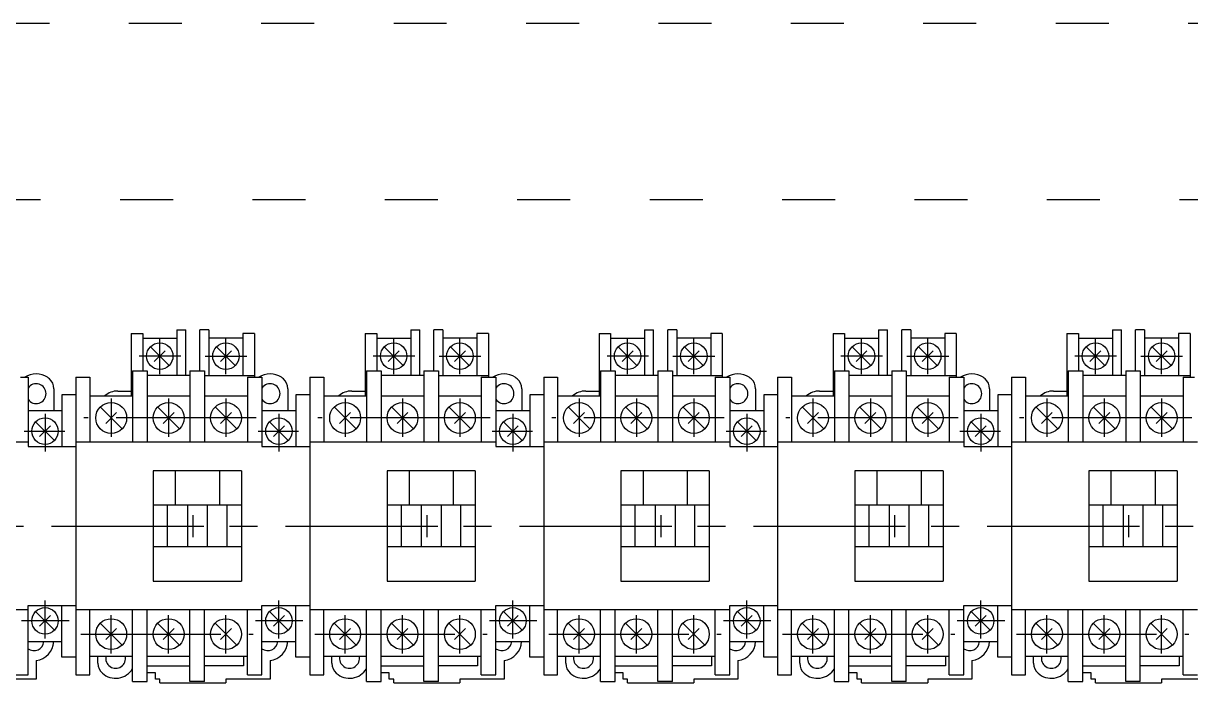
# Model space of a CAD drawing. Header units: millimetres. Extents: x 14879 to 38758, y -20740 to 1136.
# Drawn here: x 35318.2 to 35582.7, y -6848.1 to -6698.7 of the extents above; entities that cross this region are included whole.
import ezdxf

# ---------------------------------------------------------------- set-up
doc = ezdxf.new("R2010")
doc.units = ezdxf.units.MM
doc.linetypes.add('ACAD_ISO03W100', pattern=[30, 12, -18])
doc.linetypes.add('CENTER', pattern=[50.8, 31.75, -6.35, 6.35, -6.35])
for name, color, linetype in [('0A', 7, 'Continuous'), ('0B', 6, 'Continuous'), ('0C', 3, 'Continuous'), ('0D', 2, 'Continuous'), ('10', 6, 'CENTER')]:
    doc.layers.add(name, color=color, linetype=linetype)

msp = doc.modelspace()

# ---------------------------------------------------------------- linework, layer by layer
at = {"color": 1, "linetype": 'ACAD_ISO03W100'}
msp.add_lwpolyline([(35012.11, -6738.65), (35012.11, -6698.65), (35622.12, -6698.65), (35622.12, -6738.65)], close=True, dxfattribs=at)
at = {"layer": '0A', "color": 7, "linetype": 'Continuous'}
for p, q in [((35356.61, -6810.08), (35356.61, -6815.08)), ((35409.61, -6810.08), (35409.61, -6815.08)), ((35462.61, -6810.08), (35462.61, -6815.08)), ((35515.61, -6810.08), (35515.61, -6815.08)), ((35568.61, -6810.08), (35568.61, -6815.08)), ((35354.11, -6812.58), (35359.11, -6812.58)), ((35407.11, -6812.58), (35412.11, -6812.58)), ((35460.11, -6812.58), (35465.11, -6812.58)), ((35513.11, -6812.58), (35518.11, -6812.58)), ((35566.11, -6812.58), (35571.11, -6812.58))]:
    msp.add_line(p, q, dxfattribs=at)
at = {"layer": '0B', "color": 6, "linetype": 'Continuous'}
for p, q in [((35342.66, -6768.98), (35342.66, -6781.98)), ((35342.66, -6768.98), (35345.26, -6768.98)), ((35345.26, -6768.98), (35345.26, -6769.98)), ((35345.26, -6769.98), (35352.96, -6769.98)), ((35352.96, -6768.08), (35352.96, -6769.98)), ((35352.96, -6768.08), (35355.01, -6768.08)), ((35355.01, -6778.48), (35355.01, -6768.08)), ((35358.21, -6777.38), (35358.21, -6768.08)), ((35360.26, -6768.08), (35358.21, -6768.08)), ((35360.26, -6768.08), (35360.26, -6769.98)), ((35367.96, -6769.98), (35360.26, -6769.98)), ((35370.56, -6768.98), (35367.96, -6768.98)), ((35367.96, -6768.98), (35367.96, -6769.98)), ((35370.56, -6768.98), (35370.56, -6778.88)), ((35395.66, -6768.98), (35395.66, -6781.98)), ((35395.66, -6768.98), (35398.26, -6768.98)), ((35398.26, -6768.98), (35398.26, -6769.98)), ((35398.26, -6769.98), (35405.96, -6769.98)), ((35405.96, -6768.08), (35405.96, -6769.98)), ((35405.96, -6768.08), (35408.01, -6768.08)), ((35408.01, -6778.48), (35408.01, -6768.08)), ((35411.21, -6777.38), (35411.21, -6768.08)), ((35413.26, -6768.08), (35411.21, -6768.08)), ((35413.26, -6768.08), (35413.26, -6769.98)), ((35420.96, -6769.98), (35413.26, -6769.98)), ((35423.56, -6768.98), (35420.96, -6768.98)), ((35420.96, -6768.98), (35420.96, -6769.98)), ((35423.56, -6768.98), (35423.56, -6778.88)), ((35448.66, -6768.98), (35448.66, -6781.98)), ((35448.66, -6768.98), (35451.26, -6768.98)), ((35451.26, -6768.98), (35451.26, -6769.98)), ((35451.26, -6769.98), (35458.96, -6769.98)), ((35458.96, -6768.08), (35458.96, -6769.98)), ((35458.96, -6768.08), (35461.01, -6768.08)), ((35461.01, -6778.48), (35461.01, -6768.08)), ((35464.21, -6777.38), (35464.21, -6768.08)), ((35466.26, -6768.08), (35464.21, -6768.08)), ((35466.26, -6768.08), (35466.26, -6769.98)), ((35473.96, -6769.98), (35466.26, -6769.98)), ((35476.56, -6768.98), (35473.96, -6768.98)), ((35473.96, -6768.98), (35473.96, -6769.98)), ((35476.56, -6768.98), (35476.56, -6778.88)), ((35501.66, -6768.98), (35501.66, -6781.98)), ((35501.66, -6768.98), (35504.26, -6768.98)), ((35504.26, -6768.98), (35504.26, -6769.98)), ((35504.26, -6769.98), (35511.96, -6769.98)), ((35511.96, -6768.08), (35511.96, -6769.98)), ((35511.96, -6768.08), (35514.01, -6768.08)), ((35514.01, -6778.48), (35514.01, -6768.08)), ((35517.21, -6777.38), (35517.21, -6768.08)), ((35519.26, -6768.08), (35517.21, -6768.08)), ((35519.26, -6768.08), (35519.26, -6769.98)), ((35526.96, -6769.98), (35519.26, -6769.98)), ((35529.56, -6768.98), (35526.96, -6768.98)), ((35526.96, -6768.98), (35526.96, -6769.98)), ((35529.56, -6768.98), (35529.56, -6778.88)), ((35554.66, -6768.98), (35554.66, -6781.98)), ((35554.66, -6768.98), (35557.26, -6768.98)), ((35557.26, -6768.98), (35557.26, -6769.98)), ((35557.26, -6769.98), (35564.96, -6769.98)), ((35564.96, -6768.08), (35564.96, -6769.98)), ((35564.96, -6768.08), (35567.01, -6768.08)), ((35567.01, -6778.48), (35567.01, -6768.08)), ((35570.21, -6777.38), (35570.21, -6768.08)), ((35572.26, -6768.08), (35570.21, -6768.08)), ((35572.26, -6768.08), (35572.26, -6769.98)), ((35579.96, -6769.98), (35572.26, -6769.98)), ((35582.56, -6768.98), (35579.96, -6768.98)), ((35579.96, -6768.98), (35579.96, -6769.98)), ((35582.56, -6768.98), (35582.56, -6778.88)), ((35355.96, -6778.48), (35355.01, -6778.48)), ((35355.96, -6777.38), (35358.21, -6777.38)), ((35355.96, -6777.38), (35355.96, -6778.48)), ((35408.96, -6778.48), (35408.01, -6778.48)), ((35408.96, -6777.38), (35411.21, -6777.38)), ((35408.96, -6777.38), (35408.96, -6778.48)), ((35461.96, -6778.48), (35461.01, -6778.48)), ((35461.96, -6777.38), (35464.21, -6777.38)), ((35461.96, -6777.38), (35461.96, -6778.48)), ((35514.96, -6778.48), (35514.01, -6778.48)), ((35514.96, -6777.38), (35517.21, -6777.38)), ((35514.96, -6777.38), (35514.96, -6778.48)), ((35567.96, -6778.48), (35567.01, -6778.48)), ((35567.96, -6777.38), (35570.21, -6777.38)), ((35567.96, -6777.38), (35567.96, -6778.48)), ((35317.56, -6778.88), (35318.55, -6778.88)), ((35330.11, -6778.88), (35333.26, -6778.88)), ((35330.11, -6778.88), (35330.11, -6846.28)), ((35333.26, -6778.88), (35333.26, -6783.08)), ((35370.56, -6778.88), (35371.55, -6778.88)), ((35383.11, -6778.88), (35386.26, -6778.88)), ((35383.11, -6778.88), (35383.11, -6846.28)), ((35386.26, -6778.88), (35386.26, -6783.08)), ((35423.56, -6778.88), (35424.55, -6778.88)), ((35436.11, -6778.88), (35439.26, -6778.88)), ((35436.11, -6778.88), (35436.11, -6846.28)), ((35439.26, -6778.88), (35439.26, -6783.08)), ((35476.56, -6778.88), (35477.55, -6778.88)), ((35489.11, -6778.88), (35492.26, -6778.88)), ((35489.11, -6778.88), (35489.11, -6846.28)), ((35492.26, -6778.88), (35492.26, -6783.08)), ((35529.56, -6778.88), (35530.55, -6778.88)), ((35542.11, -6778.88), (35545.26, -6778.88)), ((35542.11, -6778.88), (35542.11, -6846.28)), ((35545.26, -6778.88), (35545.26, -6783.08)), ((35582.56, -6778.88), (35583.55, -6778.88)), ((35325.11, -6781.46), (35325.11, -6786.38)), ((35330.11, -6782.88), (35326.96, -6782.88)), ((35326.96, -6782.88), (35326.96, -6786.38)), ((35330.11, -6782.88), (35330.11, -6842.28)), ((35333.26, -6783.08), (35336.66, -6783.08)), ((35339.61, -6781.98), (35342.66, -6781.98)), ((35378.11, -6781.46), (35378.11, -6786.38)), ((35383.11, -6782.88), (35379.96, -6782.88)), ((35379.96, -6782.88), (35379.96, -6786.38)), ((35383.11, -6782.88), (35383.11, -6842.28)), ((35386.26, -6783.08), (35389.66, -6783.08)), ((35392.61, -6781.98), (35395.66, -6781.98)), ((35431.11, -6781.46), (35431.11, -6786.38)), ((35436.11, -6782.88), (35432.96, -6782.88)), ((35432.96, -6782.88), (35432.96, -6786.38)), ((35436.11, -6782.88), (35436.11, -6842.28)), ((35439.26, -6783.08), (35442.66, -6783.08)), ((35445.61, -6781.98), (35448.66, -6781.98)), ((35484.11, -6781.46), (35484.11, -6786.38)), ((35489.11, -6782.88), (35485.96, -6782.88)), ((35485.96, -6782.88), (35485.96, -6786.38)), ((35489.11, -6782.88), (35489.11, -6842.28)), ((35492.26, -6783.08), (35495.66, -6783.08)), ((35498.61, -6781.98), (35501.66, -6781.98)), ((35537.11, -6781.46), (35537.11, -6786.38)), ((35542.11, -6782.88), (35538.96, -6782.88)), ((35538.96, -6782.88), (35538.96, -6786.38)), ((35542.11, -6782.88), (35542.11, -6842.28)), ((35545.26, -6783.08), (35548.66, -6783.08)), ((35551.61, -6781.98), (35554.66, -6781.98)), ((35325.11, -6786.38), (35326.96, -6786.38)), ((35378.11, -6786.38), (35379.96, -6786.38)), ((35431.11, -6786.38), (35432.96, -6786.38)), ((35484.11, -6786.38), (35485.96, -6786.38)), ((35537.11, -6786.38), (35538.96, -6786.38)), ((35325.1, -6838.78), (35326.96, -6838.78)), ((35326.96, -6842.28), (35326.96, -6838.78)), ((35378.1, -6838.78), (35379.96, -6838.78)), ((35379.96, -6842.28), (35379.96, -6838.78)), ((35431.1, -6838.78), (35432.96, -6838.78)), ((35432.96, -6842.28), (35432.96, -6838.78)), ((35484.1, -6838.78), (35485.96, -6838.78)), ((35485.96, -6842.28), (35485.96, -6838.78)), ((35537.1, -6838.78), (35538.96, -6838.78)), ((35538.96, -6842.28), (35538.96, -6838.78)), ((35321.11, -6843.05), (35321.11, -6847.28)), ((35330.11, -6842.28), (35326.96, -6842.28)), ((35333.26, -6842.08), (35335.11, -6842.08)), ((35333.26, -6846.28), (35333.26, -6842.08)), ((35335.11, -6843.69), (35335.11, -6842.08)), ((35374.11, -6843.05), (35374.11, -6847.28)), ((35383.11, -6842.28), (35379.96, -6842.28)), ((35386.26, -6842.08), (35388.11, -6842.08)), ((35386.26, -6846.28), (35386.26, -6842.08)), ((35388.11, -6843.69), (35388.11, -6842.08)), ((35427.11, -6843.05), (35427.11, -6847.28)), ((35436.11, -6842.28), (35432.96, -6842.28)), ((35439.26, -6842.08), (35441.11, -6842.08)), ((35439.26, -6846.28), (35439.26, -6842.08)), ((35441.11, -6843.69), (35441.11, -6842.08)), ((35480.11, -6843.05), (35480.11, -6847.28)), ((35489.11, -6842.28), (35485.96, -6842.28)), ((35492.26, -6842.08), (35494.11, -6842.08)), ((35492.26, -6846.28), (35492.26, -6842.08)), ((35494.11, -6843.69), (35494.11, -6842.08)), ((35533.11, -6843.05), (35533.11, -6847.28)), ((35542.11, -6842.28), (35538.96, -6842.28)), ((35545.26, -6842.08), (35547.11, -6842.08)), ((35545.26, -6846.28), (35545.26, -6842.08)), ((35547.11, -6843.69), (35547.11, -6842.08)), ((35321.11, -6847.28), (35311.11, -6847.28)), ((35330.11, -6846.28), (35333.26, -6846.28)), ((35342.96, -6847.78), (35342.96, -6844.91)), ((35346.26, -6847.78), (35346.26, -6845.88)), ((35348.11, -6845.88), (35346.26, -6845.88)), ((35348.11, -6847.28), (35348.11, -6845.88)), ((35349.11, -6847.28), (35348.11, -6847.28)), ((35349.11, -6848.08), (35349.11, -6847.28)), ((35364.11, -6847.28), (35364.11, -6848.08)), ((35374.11, -6847.28), (35364.11, -6847.28)), ((35383.11, -6846.28), (35386.26, -6846.28)), ((35395.96, -6847.78), (35395.96, -6844.91)), ((35399.26, -6847.78), (35399.26, -6845.88)), ((35401.11, -6845.88), (35399.26, -6845.88)), ((35401.11, -6847.28), (35401.11, -6845.88)), ((35402.11, -6847.28), (35401.11, -6847.28)), ((35402.11, -6848.08), (35402.11, -6847.28)), ((35417.11, -6847.28), (35417.11, -6848.08)), ((35427.11, -6847.28), (35417.11, -6847.28)), ((35436.11, -6846.28), (35439.26, -6846.28)), ((35448.96, -6847.78), (35448.96, -6844.91)), ((35452.26, -6847.78), (35452.26, -6845.88)), ((35454.11, -6845.88), (35452.26, -6845.88)), ((35454.11, -6847.28), (35454.11, -6845.88)), ((35455.11, -6847.28), (35454.11, -6847.28)), ((35455.11, -6848.08), (35455.11, -6847.28)), ((35470.11, -6847.28), (35470.11, -6848.08)), ((35480.11, -6847.28), (35470.11, -6847.28)), ((35489.11, -6846.28), (35492.26, -6846.28)), ((35501.96, -6847.78), (35501.96, -6844.91)), ((35505.26, -6847.78), (35505.26, -6845.88)), ((35507.11, -6845.88), (35505.26, -6845.88)), ((35507.11, -6847.28), (35507.11, -6845.88)), ((35508.11, -6847.28), (35507.11, -6847.28)), ((35508.11, -6848.08), (35508.11, -6847.28)), ((35523.11, -6847.28), (35523.11, -6848.08)), ((35533.11, -6847.28), (35523.11, -6847.28)), ((35542.11, -6846.28), (35545.26, -6846.28)), ((35554.96, -6847.78), (35554.96, -6844.91)), ((35558.26, -6847.78), (35558.26, -6845.88)), ((35560.11, -6845.88), (35558.26, -6845.88)), ((35560.11, -6847.28), (35560.11, -6845.88)), ((35561.11, -6847.28), (35560.11, -6847.28)), ((35561.11, -6848.08), (35561.11, -6847.28)), ((35576.11, -6847.28), (35576.11, -6848.08)), ((35586.11, -6847.28), (35576.11, -6847.28)), ((35342.96, -6847.78), (35346.26, -6847.78)), ((35349.11, -6848.08), (35364.11, -6848.08)), ((35395.96, -6847.78), (35399.26, -6847.78)), ((35402.11, -6848.08), (35417.11, -6848.08)), ((35448.96, -6847.78), (35452.26, -6847.78)), ((35455.11, -6848.08), (35470.11, -6848.08)), ((35501.96, -6847.78), (35505.26, -6847.78)), ((35508.11, -6848.08), (35523.11, -6848.08)), ((35554.96, -6847.78), (35558.26, -6847.78)), ((35561.11, -6848.08), (35576.11, -6848.08))]:
    msp.add_line(p, q, dxfattribs=at)
for centre, radius, start, end in [((35321.11, -6782.58), 4.5, 55.3083, 124.692), ((35374.11, -6782.58), 4.5, 55.3083, 124.692), ((35427.11, -6782.58), 4.5, 55.3083, 124.692), ((35480.11, -6782.58), 4.5, 55.3083, 124.692), ((35533.11, -6782.58), 4.5, 55.3083, 124.692), ((35321.11, -6782.58), 4.5, 48.1896, 55.3083), ((35322.11, -6781.46), 3, 0, 48.1897), ((35374.11, -6782.58), 4.5, 48.1896, 55.3083), ((35375.11, -6781.46), 3, 0, 48.1897), ((35427.11, -6782.58), 4.5, 48.1896, 55.3083), ((35428.11, -6781.46), 3, 0, 48.1897), ((35480.11, -6782.58), 4.5, 48.1896, 55.3083), ((35481.11, -6781.46), 3, 0, 48.1897), ((35533.11, -6782.58), 4.5, 48.1896, 55.3083), ((35534.11, -6781.46), 3, 0, 48.1897), ((35339.61, -6786.48), 4.5, 90.0002, 130.927), ((35392.61, -6786.48), 4.5, 90.0002, 130.927), ((35445.61, -6786.48), 4.5, 90.0002, 130.927), ((35498.61, -6786.48), 4.5, 90.0002, 130.927), ((35551.61, -6786.48), 4.5, 90.0002, 130.927), ((35320.61, -6838.58), 4.5, 276.379, 357.453), ((35373.61, -6838.58), 4.5, 276.379, 357.453), ((35426.61, -6838.58), 4.5, 276.379, 357.453), ((35479.61, -6838.58), 4.5, 276.379, 357.453), ((35532.61, -6838.58), 4.5, 276.379, 357.453), ((35338.11, -6843.69), 3, 180, 228.19), ((35391.11, -6843.69), 3, 180, 228.19), ((35444.11, -6843.69), 3, 180, 228.19), ((35497.11, -6843.69), 3, 180, 228.19), ((35550.11, -6843.69), 3, 180, 228.19), ((35339.11, -6842.58), 4.5, 228.19, 328.822), ((35392.11, -6842.58), 4.5, 228.19, 328.822), ((35445.11, -6842.58), 4.5, 228.19, 328.822), ((35498.11, -6842.58), 4.5, 228.19, 328.822), ((35551.11, -6842.58), 4.5, 228.19, 328.822)]:
    msp.add_arc(centre, radius, start, end, dxfattribs=at)
at = {"layer": '0C', "color": 3, "linetype": 'Continuous'}
for p, q in [((35345.26, -6769.98), (35345.26, -6777.38)), ((35352.96, -6769.98), (35352.96, -6778.48)), ((35360.26, -6769.98), (35360.26, -6778.48)), ((35367.96, -6769.98), (35367.96, -6778.48)), ((35398.26, -6769.98), (35398.26, -6777.38)), ((35405.96, -6769.98), (35405.96, -6778.48)), ((35413.26, -6769.98), (35413.26, -6778.48)), ((35420.96, -6769.98), (35420.96, -6778.48)), ((35451.26, -6769.98), (35451.26, -6777.38)), ((35458.96, -6769.98), (35458.96, -6778.48)), ((35466.26, -6769.98), (35466.26, -6778.48)), ((35473.96, -6769.98), (35473.96, -6778.48)), ((35504.26, -6769.98), (35504.26, -6777.38)), ((35511.96, -6769.98), (35511.96, -6778.48)), ((35519.26, -6769.98), (35519.26, -6778.48)), ((35526.96, -6769.98), (35526.96, -6778.48)), ((35557.26, -6769.98), (35557.26, -6777.38)), ((35564.96, -6769.98), (35564.96, -6778.48)), ((35572.26, -6769.98), (35572.26, -6778.48)), ((35579.96, -6769.98), (35579.96, -6778.48)), ((35342.96, -6777.38), (35346.26, -6777.38)), ((35342.96, -6777.38), (35342.96, -6793.58)), ((35346.26, -6777.38), (35346.26, -6793.58)), ((35355.01, -6778.48), (35346.26, -6778.48)), ((35355.96, -6778.48), (35355.96, -6793.58)), ((35358.21, -6777.38), (35359.26, -6777.38)), ((35359.26, -6777.38), (35359.26, -6793.58)), ((35359.26, -6778.48), (35370.56, -6778.48)), ((35395.96, -6777.38), (35399.26, -6777.38)), ((35395.96, -6777.38), (35395.96, -6793.58)), ((35399.26, -6777.38), (35399.26, -6793.58)), ((35408.01, -6778.48), (35399.26, -6778.48)), ((35408.96, -6778.48), (35408.96, -6793.58)), ((35411.21, -6777.38), (35412.26, -6777.38)), ((35412.26, -6777.38), (35412.26, -6793.58)), ((35412.26, -6778.48), (35423.56, -6778.48)), ((35448.96, -6777.38), (35452.26, -6777.38)), ((35448.96, -6777.38), (35448.96, -6793.58)), ((35452.26, -6777.38), (35452.26, -6793.58)), ((35461.01, -6778.48), (35452.26, -6778.48)), ((35461.96, -6778.48), (35461.96, -6793.58)), ((35464.21, -6777.38), (35465.26, -6777.38)), ((35465.26, -6777.38), (35465.26, -6793.58)), ((35465.26, -6778.48), (35476.56, -6778.48)), ((35501.96, -6777.38), (35505.26, -6777.38)), ((35501.96, -6777.38), (35501.96, -6793.58)), ((35505.26, -6777.38), (35505.26, -6793.58)), ((35514.01, -6778.48), (35505.26, -6778.48)), ((35514.96, -6778.48), (35514.96, -6793.58)), ((35517.21, -6777.38), (35518.26, -6777.38)), ((35518.26, -6777.38), (35518.26, -6793.58)), ((35518.26, -6778.48), (35529.56, -6778.48)), ((35554.96, -6777.38), (35558.26, -6777.38)), ((35554.96, -6777.38), (35554.96, -6793.58)), ((35558.26, -6777.38), (35558.26, -6793.58)), ((35567.01, -6778.48), (35558.26, -6778.48)), ((35567.96, -6778.48), (35567.96, -6793.58)), ((35570.21, -6777.38), (35571.26, -6777.38)), ((35571.26, -6777.38), (35571.26, -6793.58)), ((35571.26, -6778.48), (35582.56, -6778.48)), ((35318.55, -6778.88), (35319.26, -6778.88)), ((35319.26, -6778.88), (35319.26, -6794.58)), ((35368.96, -6778.88), (35370.56, -6778.88)), ((35368.96, -6778.88), (35368.96, -6793.58)), ((35371.55, -6778.88), (35372.26, -6778.88)), ((35372.26, -6778.88), (35372.26, -6794.58)), ((35421.96, -6778.88), (35423.56, -6778.88)), ((35421.96, -6778.88), (35421.96, -6793.58)), ((35424.55, -6778.88), (35425.26, -6778.88)), ((35425.26, -6778.88), (35425.26, -6794.58)), ((35474.96, -6778.88), (35476.56, -6778.88)), ((35474.96, -6778.88), (35474.96, -6793.58)), ((35477.55, -6778.88), (35478.26, -6778.88)), ((35478.26, -6778.88), (35478.26, -6794.58)), ((35527.96, -6778.88), (35529.56, -6778.88)), ((35527.96, -6778.88), (35527.96, -6793.58)), ((35530.55, -6778.88), (35531.26, -6778.88)), ((35531.26, -6778.88), (35531.26, -6794.58)), ((35580.96, -6778.88), (35582.56, -6778.88)), ((35580.96, -6778.88), (35580.96, -6793.58)), ((35333.26, -6783.08), (35333.26, -6793.58)), ((35336.66, -6783.08), (35342.56, -6783.08)), ((35342.56, -6783.08), (35342.96, -6783.08)), ((35342.66, -6781.98), (35342.66, -6783.08)), ((35346.26, -6783.08), (35355.96, -6783.08)), ((35359.26, -6783.08), (35368.96, -6783.08)), ((35386.26, -6783.08), (35386.26, -6793.58)), ((35389.66, -6783.08), (35395.56, -6783.08)), ((35395.56, -6783.08), (35395.96, -6783.08)), ((35395.66, -6781.98), (35395.66, -6783.08)), ((35399.26, -6783.08), (35408.96, -6783.08)), ((35412.26, -6783.08), (35421.96, -6783.08)), ((35439.26, -6783.08), (35439.26, -6793.58)), ((35442.66, -6783.08), (35448.56, -6783.08)), ((35448.56, -6783.08), (35448.96, -6783.08)), ((35448.66, -6781.98), (35448.66, -6783.08)), ((35452.26, -6783.08), (35461.96, -6783.08)), ((35465.26, -6783.08), (35474.96, -6783.08)), ((35492.26, -6783.08), (35492.26, -6793.58)), ((35495.66, -6783.08), (35501.56, -6783.08)), ((35501.56, -6783.08), (35501.96, -6783.08)), ((35501.66, -6781.98), (35501.66, -6783.08)), ((35505.26, -6783.08), (35514.96, -6783.08)), ((35518.26, -6783.08), (35527.96, -6783.08)), ((35545.26, -6783.08), (35545.26, -6793.58)), ((35548.66, -6783.08), (35554.56, -6783.08)), ((35554.56, -6783.08), (35554.96, -6783.08)), ((35554.66, -6781.98), (35554.66, -6783.08)), ((35558.26, -6783.08), (35567.96, -6783.08)), ((35571.26, -6783.08), (35580.96, -6783.08)), ((35319.26, -6786.38), (35325.11, -6786.38)), ((35326.96, -6786.38), (35326.96, -6794.58)), ((35372.26, -6786.38), (35378.11, -6786.38)), ((35379.96, -6786.38), (35379.96, -6794.58)), ((35425.26, -6786.38), (35431.11, -6786.38)), ((35432.96, -6786.38), (35432.96, -6794.58)), ((35478.26, -6786.38), (35484.11, -6786.38)), ((35485.96, -6786.38), (35485.96, -6794.58)), ((35531.26, -6786.38), (35537.11, -6786.38)), ((35538.96, -6786.38), (35538.96, -6794.58)), ((35319.26, -6793.58), (35277.11, -6793.58)), ((35372.26, -6793.58), (35330.11, -6793.58)), ((35425.26, -6793.58), (35383.11, -6793.58)), ((35478.26, -6793.58), (35436.11, -6793.58)), ((35531.26, -6793.58), (35489.11, -6793.58)), ((35584.26, -6793.58), (35542.11, -6793.58)), ((35319.26, -6794.58), (35330.11, -6794.58)), ((35372.26, -6794.58), (35383.11, -6794.58)), ((35425.26, -6794.58), (35436.11, -6794.58)), ((35478.26, -6794.58), (35489.11, -6794.58)), ((35531.26, -6794.58), (35542.11, -6794.58)), ((35347.61, -6800.08), (35347.61, -6825.08)), ((35367.61, -6800.08), (35347.61, -6800.08)), ((35352.61, -6800.08), (35352.61, -6807.88)), ((35362.61, -6800.08), (35362.61, -6807.88)), ((35367.61, -6800.08), (35367.61, -6825.08)), ((35400.61, -6800.08), (35400.61, -6825.08)), ((35420.61, -6800.08), (35400.61, -6800.08)), ((35405.61, -6800.08), (35405.61, -6807.88)), ((35415.61, -6800.08), (35415.61, -6807.88)), ((35420.61, -6800.08), (35420.61, -6825.08)), ((35453.61, -6800.08), (35453.61, -6825.08)), ((35473.61, -6800.08), (35453.61, -6800.08)), ((35458.61, -6800.08), (35458.61, -6807.88)), ((35468.61, -6800.08), (35468.61, -6807.88)), ((35473.61, -6800.08), (35473.61, -6825.08)), ((35506.61, -6800.08), (35506.61, -6825.08)), ((35526.61, -6800.08), (35506.61, -6800.08)), ((35511.61, -6800.08), (35511.61, -6807.88)), ((35521.61, -6800.08), (35521.61, -6807.88)), ((35526.61, -6800.08), (35526.61, -6825.08)), ((35559.61, -6800.08), (35559.61, -6825.08)), ((35579.61, -6800.08), (35559.61, -6800.08)), ((35564.61, -6800.08), (35564.61, -6807.88)), ((35574.61, -6800.08), (35574.61, -6807.88)), ((35579.61, -6800.08), (35579.61, -6825.08)), ((35367.61, -6807.88), (35347.61, -6807.88)), ((35350.86, -6817.28), (35350.86, -6807.88)), ((35355.36, -6807.88), (35355.36, -6817.28)), ((35359.86, -6807.88), (35359.86, -6817.28)), ((35364.36, -6817.28), (35364.36, -6807.88)), ((35420.61, -6807.88), (35400.61, -6807.88)), ((35403.86, -6817.28), (35403.86, -6807.88)), ((35408.36, -6807.88), (35408.36, -6817.28)), ((35412.86, -6807.88), (35412.86, -6817.28)), ((35417.36, -6817.28), (35417.36, -6807.88)), ((35473.61, -6807.88), (35453.61, -6807.88)), ((35456.86, -6817.28), (35456.86, -6807.88)), ((35461.36, -6807.88), (35461.36, -6817.28)), ((35465.86, -6807.88), (35465.86, -6817.28)), ((35470.36, -6817.28), (35470.36, -6807.88)), ((35526.61, -6807.88), (35506.61, -6807.88)), ((35509.86, -6817.28), (35509.86, -6807.88)), ((35514.36, -6807.88), (35514.36, -6817.28)), ((35518.86, -6807.88), (35518.86, -6817.28)), ((35523.36, -6817.28), (35523.36, -6807.88)), ((35579.61, -6807.88), (35559.61, -6807.88)), ((35562.86, -6817.28), (35562.86, -6807.88)), ((35567.36, -6807.88), (35567.36, -6817.28)), ((35571.86, -6807.88), (35571.86, -6817.28)), ((35576.36, -6817.28), (35576.36, -6807.88)), ((35367.61, -6817.28), (35347.61, -6817.28)), ((35420.61, -6817.28), (35400.61, -6817.28)), ((35473.61, -6817.28), (35453.61, -6817.28)), ((35526.61, -6817.28), (35506.61, -6817.28)), ((35579.61, -6817.28), (35559.61, -6817.28)), ((35347.61, -6825.08), (35367.61, -6825.08)), ((35400.61, -6825.08), (35420.61, -6825.08)), ((35453.61, -6825.08), (35473.61, -6825.08)), ((35506.61, -6825.08), (35526.61, -6825.08)), ((35559.61, -6825.08), (35579.61, -6825.08)), ((35319.26, -6830.58), (35330.11, -6830.58)), ((35319.26, -6846.28), (35319.26, -6830.58)), ((35326.96, -6838.78), (35326.96, -6830.58)), ((35372.26, -6830.58), (35383.11, -6830.58)), ((35372.26, -6846.28), (35372.26, -6830.58)), ((35379.96, -6838.78), (35379.96, -6830.58)), ((35425.26, -6830.58), (35436.11, -6830.58)), ((35425.26, -6846.28), (35425.26, -6830.58)), ((35432.96, -6838.78), (35432.96, -6830.58)), ((35478.26, -6830.58), (35489.11, -6830.58)), ((35478.26, -6846.28), (35478.26, -6830.58)), ((35485.96, -6838.78), (35485.96, -6830.58)), ((35531.26, -6830.58), (35542.11, -6830.58)), ((35531.26, -6846.28), (35531.26, -6830.58)), ((35538.96, -6838.78), (35538.96, -6830.58)), ((35319.26, -6831.58), (35277.11, -6831.58)), ((35372.26, -6831.58), (35330.11, -6831.58)), ((35333.26, -6842.08), (35333.26, -6831.58)), ((35342.96, -6840.25), (35342.96, -6831.58)), ((35346.26, -6845.88), (35346.26, -6831.58)), ((35355.96, -6847.78), (35355.96, -6831.58)), ((35359.26, -6847.78), (35359.26, -6831.58)), ((35368.96, -6846.28), (35368.96, -6831.58)), ((35425.26, -6831.58), (35383.11, -6831.58)), ((35386.26, -6842.08), (35386.26, -6831.58)), ((35395.96, -6840.25), (35395.96, -6831.58)), ((35399.26, -6845.88), (35399.26, -6831.58)), ((35408.96, -6847.78), (35408.96, -6831.58)), ((35412.26, -6847.78), (35412.26, -6831.58)), ((35421.96, -6846.28), (35421.96, -6831.58)), ((35478.26, -6831.58), (35436.11, -6831.58)), ((35439.26, -6842.08), (35439.26, -6831.58)), ((35448.96, -6840.25), (35448.96, -6831.58)), ((35452.26, -6845.88), (35452.26, -6831.58)), ((35461.96, -6847.78), (35461.96, -6831.58)), ((35465.26, -6847.78), (35465.26, -6831.58)), ((35474.96, -6846.28), (35474.96, -6831.58)), ((35531.26, -6831.58), (35489.11, -6831.58)), ((35492.26, -6842.08), (35492.26, -6831.58)), ((35501.96, -6840.25), (35501.96, -6831.58)), ((35505.26, -6845.88), (35505.26, -6831.58)), ((35514.96, -6847.78), (35514.96, -6831.58)), ((35518.26, -6847.78), (35518.26, -6831.58)), ((35527.96, -6846.28), (35527.96, -6831.58)), ((35584.26, -6831.58), (35542.11, -6831.58)), ((35545.26, -6842.08), (35545.26, -6831.58)), ((35554.96, -6840.25), (35554.96, -6831.58)), ((35558.26, -6845.88), (35558.26, -6831.58)), ((35567.96, -6847.78), (35567.96, -6831.58)), ((35571.26, -6847.78), (35571.26, -6831.58)), ((35580.96, -6846.28), (35580.96, -6831.58)), ((35319.26, -6838.78), (35325.1, -6838.78)), ((35372.26, -6838.78), (35378.1, -6838.78)), ((35425.26, -6838.78), (35431.1, -6838.78)), ((35478.26, -6838.78), (35484.1, -6838.78)), ((35531.26, -6838.78), (35537.1, -6838.78)), ((35342.96, -6844.91), (35342.96, -6840.25)), ((35395.96, -6844.91), (35395.96, -6840.25)), ((35448.96, -6844.91), (35448.96, -6840.25)), ((35501.96, -6844.91), (35501.96, -6840.25)), ((35554.96, -6844.91), (35554.96, -6840.25)), ((35335.11, -6842.08), (35342.96, -6842.08)), ((35346.26, -6842.08), (35355.96, -6842.08)), ((35346.26, -6844.28), (35355.96, -6844.28)), ((35359.26, -6842.08), (35368.96, -6842.08)), ((35368.11, -6844.28), (35359.26, -6844.28)), ((35368.11, -6842.08), (35368.11, -6844.28)), ((35388.11, -6842.08), (35395.96, -6842.08)), ((35399.26, -6842.08), (35408.96, -6842.08)), ((35399.26, -6844.28), (35408.96, -6844.28)), ((35412.26, -6842.08), (35421.96, -6842.08)), ((35421.11, -6844.28), (35412.26, -6844.28)), ((35421.11, -6842.08), (35421.11, -6844.28)), ((35441.11, -6842.08), (35448.96, -6842.08)), ((35452.26, -6842.08), (35461.96, -6842.08)), ((35452.26, -6844.28), (35461.96, -6844.28)), ((35465.26, -6842.08), (35474.96, -6842.08)), ((35474.11, -6844.28), (35465.26, -6844.28)), ((35474.11, -6842.08), (35474.11, -6844.28)), ((35494.11, -6842.08), (35501.96, -6842.08)), ((35505.26, -6842.08), (35514.96, -6842.08)), ((35505.26, -6844.28), (35514.96, -6844.28)), ((35518.26, -6842.08), (35527.96, -6842.08)), ((35527.11, -6844.28), (35518.26, -6844.28)), ((35527.11, -6842.08), (35527.11, -6844.28)), ((35547.11, -6842.08), (35554.96, -6842.08)), ((35558.26, -6842.08), (35567.96, -6842.08)), ((35558.26, -6844.28), (35567.96, -6844.28)), ((35571.26, -6842.08), (35580.96, -6842.08)), ((35580.11, -6844.28), (35571.26, -6844.28)), ((35580.11, -6842.08), (35580.11, -6844.28)), ((35315.96, -6846.28), (35319.26, -6846.28)), ((35368.96, -6846.28), (35372.26, -6846.28)), ((35421.96, -6846.28), (35425.26, -6846.28)), ((35474.96, -6846.28), (35478.26, -6846.28)), ((35527.96, -6846.28), (35531.26, -6846.28)), ((35580.96, -6846.28), (35584.26, -6846.28)), ((35359.26, -6847.78), (35355.96, -6847.78)), ((35412.26, -6847.78), (35408.96, -6847.78)), ((35465.26, -6847.78), (35461.96, -6847.78)), ((35518.26, -6847.78), (35514.96, -6847.78)), ((35571.26, -6847.78), (35567.96, -6847.78))]:
    msp.add_line(p, q, dxfattribs=at)
for centre, start, end in [((35321.11, -6782.58), 214.692, 145.308), ((35374.11, -6782.58), 214.692, 145.308), ((35427.11, -6782.58), 214.692, 145.308), ((35480.11, -6782.58), 214.692, 145.308), ((35533.11, -6782.58), 214.692, 145.308), ((35320.61, -6838.58), 233.13, 354.9), ((35373.61, -6838.58), 233.13, 354.9), ((35426.61, -6838.58), 233.13, 354.9), ((35479.61, -6838.58), 233.13, 354.9), ((35532.61, -6838.58), 233.13, 354.9), ((35339.11, -6842.58), 167.161, 12.84), ((35392.11, -6842.58), 167.161, 12.84), ((35445.11, -6842.58), 167.161, 12.84), ((35498.11, -6842.58), 167.161, 12.84), ((35551.11, -6842.58), 167.161, 12.84)]:
    msp.add_arc(centre, 2.25, start, end, dxfattribs=at)
at = {"layer": '0D', "color": 2, "linetype": 'Continuous'}
for p, q in [((35351.23, -6776.2), (35346.99, -6771.96)), ((35347.87, -6775.31), (35350.35, -6772.84)), ((35366.23, -6776.2), (35361.99, -6771.96)), ((35362.87, -6775.31), (35365.35, -6772.84)), ((35404.23, -6776.2), (35399.99, -6771.96)), ((35400.87, -6775.31), (35403.35, -6772.84)), ((35419.23, -6776.2), (35414.99, -6771.96)), ((35415.87, -6775.31), (35418.35, -6772.84)), ((35457.23, -6776.2), (35452.99, -6771.96)), ((35453.87, -6775.31), (35456.35, -6772.84)), ((35472.23, -6776.2), (35467.99, -6771.96)), ((35468.87, -6775.31), (35471.35, -6772.84)), ((35510.23, -6776.2), (35505.99, -6771.96)), ((35506.87, -6775.31), (35509.35, -6772.84)), ((35525.23, -6776.2), (35520.99, -6771.96)), ((35521.87, -6775.31), (35524.35, -6772.84)), ((35563.23, -6776.2), (35558.99, -6771.96)), ((35559.87, -6775.31), (35562.35, -6772.84)), ((35578.23, -6776.2), (35573.99, -6771.96)), ((35574.87, -6775.31), (35577.35, -6772.84)), ((35335.63, -6785.6), (35340.58, -6790.55)), ((35348.63, -6785.6), (35353.58, -6790.55)), ((35361.63, -6785.6), (35366.58, -6790.55)), ((35388.63, -6785.6), (35393.58, -6790.55)), ((35401.63, -6785.6), (35406.58, -6790.55)), ((35414.63, -6785.6), (35419.58, -6790.55)), ((35441.63, -6785.6), (35446.58, -6790.55)), ((35454.63, -6785.6), (35459.58, -6790.55)), ((35467.63, -6785.6), (35472.58, -6790.55)), ((35494.63, -6785.6), (35499.58, -6790.55)), ((35507.63, -6785.6), (35512.58, -6790.55)), ((35520.63, -6785.6), (35525.58, -6790.55)), ((35547.63, -6785.6), (35552.58, -6790.55)), ((35560.63, -6785.6), (35565.58, -6790.55)), ((35573.63, -6785.6), (35578.58, -6790.55)), ((35325.23, -6793.2), (35320.99, -6788.96)), ((35339.34, -6786.84), (35336.87, -6789.31)), ((35352.35, -6786.84), (35349.87, -6789.31)), ((35365.35, -6786.84), (35362.87, -6789.31)), ((35378.23, -6793.2), (35373.99, -6788.96)), ((35392.34, -6786.84), (35389.87, -6789.31)), ((35405.35, -6786.84), (35402.87, -6789.31)), ((35418.35, -6786.84), (35415.87, -6789.31)), ((35431.23, -6793.2), (35426.99, -6788.96)), ((35445.34, -6786.84), (35442.87, -6789.31)), ((35458.35, -6786.84), (35455.87, -6789.31)), ((35471.35, -6786.84), (35468.87, -6789.31)), ((35484.23, -6793.2), (35479.99, -6788.96)), ((35498.34, -6786.84), (35495.87, -6789.31)), ((35511.35, -6786.84), (35508.87, -6789.31)), ((35524.35, -6786.84), (35521.87, -6789.31)), ((35537.23, -6793.2), (35532.99, -6788.96)), ((35551.34, -6786.84), (35548.87, -6789.31)), ((35564.35, -6786.84), (35561.87, -6789.31)), ((35577.35, -6786.84), (35574.87, -6789.31)), ((35321.87, -6792.31), (35324.35, -6789.84)), ((35374.87, -6792.31), (35377.35, -6789.84)), ((35427.87, -6792.31), (35430.35, -6789.84)), ((35480.87, -6792.31), (35483.35, -6789.84)), ((35533.87, -6792.31), (35536.35, -6789.84)), ((35325.23, -6836.2), (35320.99, -6831.96)), ((35321.87, -6835.31), (35324.35, -6832.84)), ((35378.23, -6836.2), (35373.99, -6831.96)), ((35374.87, -6835.31), (35377.35, -6832.84)), ((35431.23, -6836.2), (35426.99, -6831.96)), ((35427.87, -6835.31), (35430.35, -6832.84)), ((35484.23, -6836.2), (35479.99, -6831.96)), ((35480.87, -6835.31), (35483.35, -6832.84)), ((35537.23, -6836.2), (35532.99, -6831.96)), ((35533.87, -6835.31), (35536.35, -6832.84)), ((35335.63, -6834.6), (35340.58, -6839.55)), ((35339.34, -6835.84), (35336.87, -6838.31)), ((35348.63, -6834.6), (35353.58, -6839.55)), ((35352.35, -6835.84), (35349.87, -6838.31)), ((35361.63, -6834.6), (35366.58, -6839.55)), ((35365.35, -6835.84), (35362.87, -6838.31)), ((35388.63, -6834.6), (35393.58, -6839.55)), ((35392.34, -6835.84), (35389.87, -6838.31)), ((35401.63, -6834.6), (35406.58, -6839.55)), ((35405.35, -6835.84), (35402.87, -6838.31)), ((35414.63, -6834.6), (35419.58, -6839.55)), ((35418.35, -6835.84), (35415.87, -6838.31)), ((35441.63, -6834.6), (35446.58, -6839.55)), ((35445.34, -6835.84), (35442.87, -6838.31)), ((35454.63, -6834.6), (35459.58, -6839.55)), ((35458.35, -6835.84), (35455.87, -6838.31)), ((35467.63, -6834.6), (35472.58, -6839.55)), ((35471.35, -6835.84), (35468.87, -6838.31)), ((35494.63, -6834.6), (35499.58, -6839.55)), ((35498.34, -6835.84), (35495.87, -6838.31)), ((35507.63, -6834.6), (35512.58, -6839.55)), ((35511.35, -6835.84), (35508.87, -6838.31)), ((35520.63, -6834.6), (35525.58, -6839.55)), ((35524.35, -6835.84), (35521.87, -6838.31)), ((35547.63, -6834.6), (35552.58, -6839.55)), ((35551.34, -6835.84), (35548.87, -6838.31)), ((35560.63, -6834.6), (35565.58, -6839.55)), ((35564.35, -6835.84), (35561.87, -6838.31)), ((35573.63, -6834.6), (35578.58, -6839.55)), ((35577.35, -6835.84), (35574.87, -6838.31))]:
    msp.add_line(p, q, dxfattribs=at)
for centre, radius in [((35349.11, -6774.08), 3), ((35364.11, -6774.08), 3), ((35402.11, -6774.08), 3), ((35417.11, -6774.08), 3), ((35455.11, -6774.08), 3), ((35470.11, -6774.08), 3), ((35508.11, -6774.08), 3), ((35523.11, -6774.08), 3), ((35561.11, -6774.08), 3), ((35576.11, -6774.08), 3), ((35338.11, -6788.08), 3.5), ((35351.11, -6788.08), 3.5), ((35364.11, -6788.08), 3.5), ((35391.11, -6788.08), 3.5), ((35404.11, -6788.08), 3.5), ((35417.11, -6788.08), 3.5), ((35444.11, -6788.08), 3.5), ((35457.11, -6788.08), 3.5), ((35470.11, -6788.08), 3.5), ((35497.11, -6788.08), 3.5), ((35510.11, -6788.08), 3.5), ((35523.11, -6788.08), 3.5), ((35550.11, -6788.08), 3.5), ((35563.11, -6788.08), 3.5), ((35576.11, -6788.08), 3.5), ((35323.11, -6791.08), 3), ((35376.11, -6791.08), 3), ((35429.11, -6791.08), 3), ((35482.11, -6791.08), 3), ((35535.11, -6791.08), 3), ((35323.11, -6834.08), 3), ((35376.11, -6834.08), 3), ((35429.11, -6834.08), 3), ((35482.11, -6834.08), 3), ((35535.11, -6834.08), 3), ((35338.11, -6837.08), 3.5), ((35351.11, -6837.08), 3.5), ((35364.11, -6837.08), 3.5), ((35391.11, -6837.08), 3.5), ((35404.11, -6837.08), 3.5), ((35417.11, -6837.08), 3.5), ((35444.11, -6837.08), 3.5), ((35457.11, -6837.08), 3.5), ((35470.11, -6837.08), 3.5), ((35497.11, -6837.08), 3.5), ((35510.11, -6837.08), 3.5), ((35523.11, -6837.08), 3.5), ((35550.11, -6837.08), 3.5), ((35563.11, -6837.08), 3.5), ((35576.11, -6837.08), 3.5)]:
    msp.add_circle(centre, radius, dxfattribs=at)
at = {"layer": '10', "color": 6, "linetype": 'CENTER'}
for p, q in [((35349.11, -6778.18), (35349.11, -6770.17)), ((35364.11, -6778.18), (35364.11, -6770.17)), ((35402.11, -6778.18), (35402.11, -6770.17)), ((35417.11, -6778.18), (35417.11, -6770.17)), ((35455.11, -6778.18), (35455.11, -6770.17)), ((35470.11, -6778.18), (35470.11, -6770.17)), ((35508.11, -6778.18), (35508.11, -6770.17)), ((35523.11, -6778.18), (35523.11, -6770.17)), ((35561.11, -6778.18), (35561.11, -6770.17)), ((35576.11, -6778.18), (35576.11, -6770.17)), ((35353.87, -6774.08), (35344.46, -6774.08)), ((35359.39, -6774.08), (35368.87, -6774.08)), ((35406.87, -6774.08), (35397.46, -6774.08)), ((35412.39, -6774.08), (35421.87, -6774.08)), ((35459.87, -6774.08), (35450.46, -6774.08)), ((35465.39, -6774.08), (35474.87, -6774.08)), ((35512.87, -6774.08), (35503.46, -6774.08)), ((35518.39, -6774.08), (35527.87, -6774.08)), ((35565.87, -6774.08), (35556.46, -6774.08)), ((35571.39, -6774.08), (35580.87, -6774.08)), ((35338.11, -6783.71), (35338.11, -6792.36)), ((35351.11, -6783.71), (35351.11, -6792.36)), ((35364.11, -6783.71), (35364.11, -6792.36)), ((35391.11, -6783.71), (35391.11, -6792.36)), ((35404.11, -6783.71), (35404.11, -6792.36)), ((35417.11, -6783.71), (35417.11, -6792.36)), ((35444.11, -6783.71), (35444.11, -6792.36)), ((35457.11, -6783.71), (35457.11, -6792.36)), ((35470.11, -6783.71), (35470.11, -6792.36)), ((35497.11, -6783.71), (35497.11, -6792.36)), ((35510.11, -6783.71), (35510.11, -6792.36)), ((35523.11, -6783.71), (35523.11, -6792.36)), ((35550.11, -6783.71), (35550.11, -6792.36)), ((35563.11, -6783.71), (35563.11, -6792.36)), ((35576.11, -6783.71), (35576.11, -6792.36)), ((35323.11, -6787.15), (35323.11, -6795.71)), ((35370.98, -6788.08), (35331.94, -6788.08)), ((35376.11, -6787.15), (35376.11, -6795.71)), ((35423.98, -6788.08), (35384.94, -6788.08)), ((35429.11, -6787.15), (35429.11, -6795.71)), ((35476.98, -6788.08), (35437.94, -6788.08)), ((35482.11, -6787.15), (35482.11, -6795.71)), ((35529.98, -6788.08), (35490.94, -6788.08)), ((35535.11, -6787.15), (35535.11, -6795.71)), ((35582.98, -6788.08), (35543.94, -6788.08)), ((35318.42, -6791.08), (35327.57, -6791.08)), ((35371.42, -6791.08), (35380.57, -6791.08)), ((35424.42, -6791.08), (35433.57, -6791.08)), ((35477.42, -6791.08), (35486.57, -6791.08)), ((35530.42, -6791.08), (35539.57, -6791.08)), ((35273.81, -6812.58), (35333.22, -6812.58)), ((35326.81, -6812.58), (35386.22, -6812.58)), ((35379.81, -6812.58), (35439.22, -6812.58)), ((35432.81, -6812.58), (35492.22, -6812.58)), ((35485.81, -6812.58), (35545.22, -6812.58)), ((35538.81, -6812.58), (35598.22, -6812.58)), ((35323.11, -6838.1), (35323.11, -6829.44)), ((35376.11, -6838.1), (35376.11, -6829.44)), ((35429.11, -6838.1), (35429.11, -6829.44)), ((35482.11, -6838.1), (35482.11, -6829.44)), ((35535.11, -6838.1), (35535.11, -6829.44)), ((35328.56, -6834.08), (35317.81, -6834.08)), ((35338.11, -6841.45), (35338.11, -6832.8)), ((35351.11, -6841.45), (35351.11, -6832.8)), ((35364.11, -6841.45), (35364.11, -6832.8)), ((35381.56, -6834.08), (35370.81, -6834.08)), ((35391.11, -6841.45), (35391.11, -6832.8)), ((35404.11, -6841.45), (35404.11, -6832.8)), ((35417.11, -6841.45), (35417.11, -6832.8)), ((35434.56, -6834.08), (35423.81, -6834.08)), ((35444.11, -6841.45), (35444.11, -6832.8)), ((35457.11, -6841.45), (35457.11, -6832.8)), ((35470.11, -6841.45), (35470.11, -6832.8)), ((35487.56, -6834.08), (35476.81, -6834.08)), ((35497.11, -6841.45), (35497.11, -6832.8)), ((35510.11, -6841.45), (35510.11, -6832.8)), ((35523.11, -6841.45), (35523.11, -6832.8)), ((35540.56, -6834.08), (35529.81, -6834.08)), ((35550.11, -6841.45), (35550.11, -6832.8)), ((35563.11, -6841.45), (35563.11, -6832.8)), ((35576.11, -6841.45), (35576.11, -6832.8)), ((35331.23, -6837.08), (35370.28, -6837.08)), ((35384.23, -6837.08), (35423.28, -6837.08)), ((35437.23, -6837.08), (35476.28, -6837.08)), ((35490.23, -6837.08), (35529.28, -6837.08)), ((35543.23, -6837.08), (35582.28, -6837.08))]:
    msp.add_line(p, q, dxfattribs=at)

doc.saveas('drawing.dxf')
